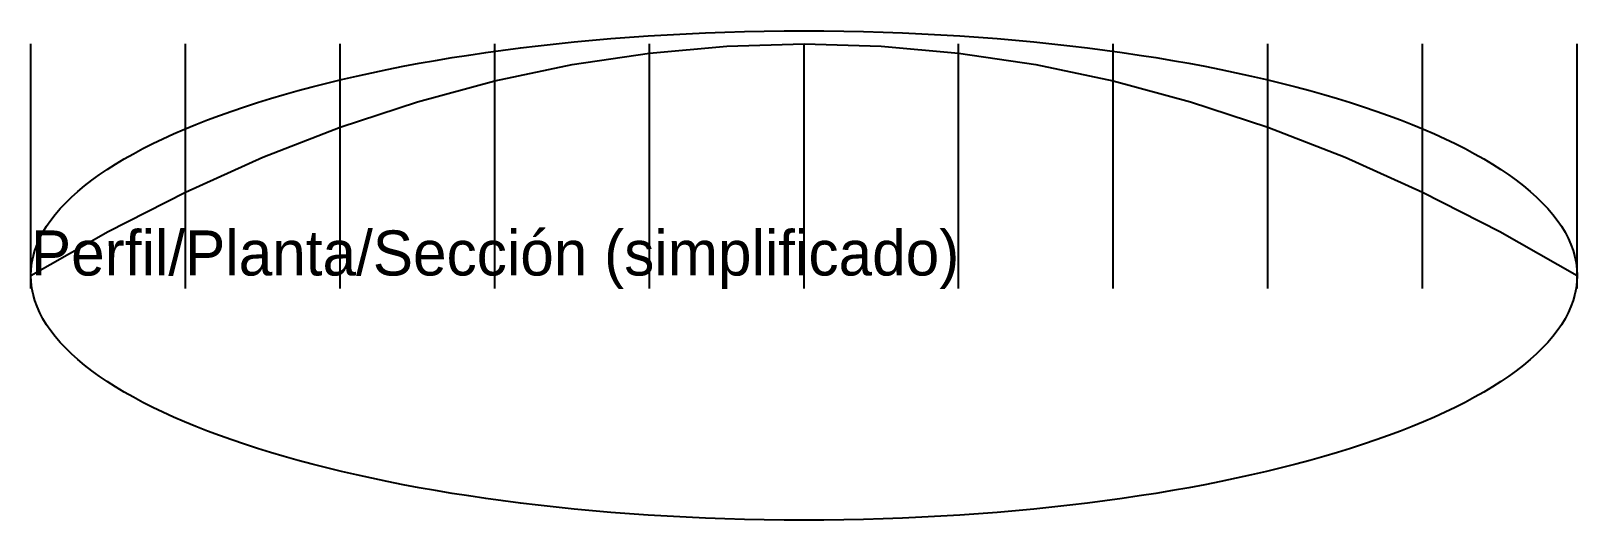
# Model space of a CAD drawing. Header units: metres. Extents: x 0 to 12, y -1.9 to 1.9.
import ezdxf

# ---------------------------------------------------------------- set-up
doc = ezdxf.new("R2010")
doc.units = ezdxf.units.M

msp = doc.modelspace()

# ---------------------------------------------------------------- linework, layer by layer
at = {"layer": 'C-CUAD'}
for p, q in [((0, -0.1), (0, 1.8)), ((1.2, -0.1), (1.2, 1.8)), ((2.4, -0.1), (2.4, 1.8)), ((3.6, -0.1), (3.6, 1.8)), ((4.8, -0.1), (4.8, 1.8)), ((6, -0.1), (6, 1.8)), ((7.2, -0.1), (7.2, 1.8)), ((8.4, -0.1), (8.4, 1.8)), ((9.6, -0.1), (9.6, 1.8)), ((10.8, -0.1), (10.8, 1.8)), ((12, -0.1), (12, 1.8))]:
    msp.add_line(p, q, dxfattribs=at)
at = {"layer": 'C-LFLOT'}
msp.add_lwpolyline([(0, 0), (0.6, 0.342), (1.2, 0.648), (1.8, 0.918), (2.4, 1.152), (3, 1.35), (3.6, 1.512), (4.2, 1.638), (4.8, 1.728), (5.4, 1.782), (6, 1.8), (6.6, 1.782), (7.2, 1.728), (7.8, 1.638), (8.4, 1.512), (9, 1.35), (9.6, 1.152), (10.2, 0.918), (10.8, 0.648), (11.4, 0.342), (12, 0)], dxfattribs=at)
at = {"layer": 'C-PLANTA'}
msp.add_ellipse((6, 0), major_axis=(6, 0), ratio=0.316667, dxfattribs=at)
at = {"layer": 'C-SECCION'}
msp.add_line((6, 0), (6, 1.8), dxfattribs=at)

# ---------------------------------------------------------------- texts
at = {"layer": 'C-TEXT'}
msp.add_text('Perfil/Planta/Sección (simplificado)', height=0.35, dxfattribs=at).set_placement((0, 0))

doc.saveas('drawing.dxf')
